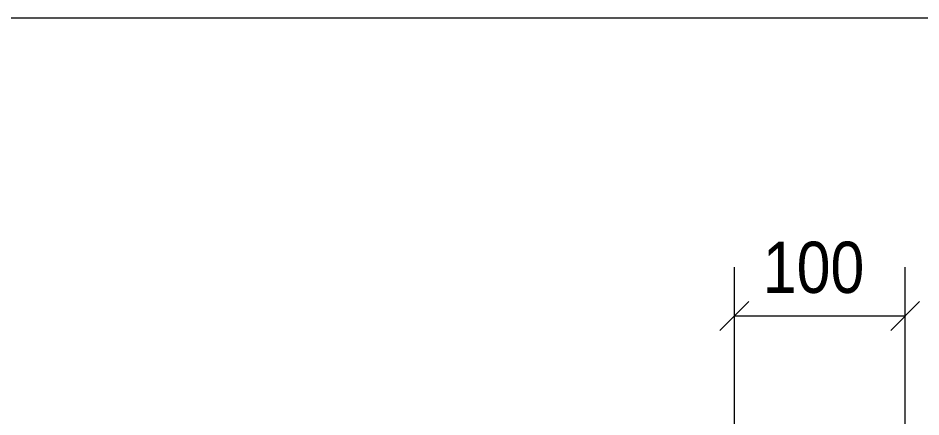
# Model space of a CAD drawing. Header units: millimetres. Extents: x 2 to 579, y 1 to 405.
# Drawn here: x 66.5 to 119.4, y 381.6 to 405 of the extents above; entities that cross this region are included whole.
import ezdxf

# ---------------------------------------------------------------- set-up
doc = ezdxf.new("R2010")
doc.units = ezdxf.units.MM
doc.linetypes.add('XKITLINE00', pattern=[0])
doc.linetypes.add('XKITLINE03', pattern=[6, 3, -1, 1, -1])
for name, color, linetype, lineweight in [('Dimensions', 7, 'Continuous', 0), ('DrawingSheet', 5, 'Continuous', 0), ('Part', 2, 'Continuous', 0)]:
    doc.layers.add(name, color=color, linetype=linetype, lineweight=lineweight)
doc.styles.add('ARIAL', font='ARIAL.TTF')

# ---------------------------------------------------------------- blocks, each defined once
blk = doc.blocks.new('*A18')
at = {"layer": 'Part', "color": 7, "linetype": 'XKITLINE03', "lineweight": 0}
blk.add_line((108.45, 205.474), (108.45, 382.728), dxfattribs=at)
blk = doc.blocks.new('*A28')
at = {"layer": 'DrawingSheet', "color": 5, "linetype": 'XKITLINE00', "lineweight": 0}
blk.add_line((579, 405), (5, 405), dxfattribs=at)
blk = doc.blocks.new('*A62')
at = {"layer": 'Dimensions', "color": 7, "linetype": 'XKITLINE00', "lineweight": 0}
for p, q in [((108.45, 375.838), (108.45, 390.4)), ((118.45, 376.832), (118.45, 390.4)), ((109.299, 388.399), (107.601, 386.701)), ((119.299, 388.399), (117.601, 386.701)), ((108.45, 387.55), (118.45, 387.55))]:
    blk.add_line(p, q, dxfattribs=at)
at = {"layer": 'Dimensions', "color": 3}
for p in [(108.45, 387.55), (118.45, 387.55)]:
    blk.add_point(p, dxfattribs=at)
at = {"layer": 'Dimensions', "color": 3, "style": 'ARIAL', "width": 0.85}
blk.add_text('100', height=3, dxfattribs=at).set_placement((110.112, 388.9))

msp = doc.modelspace()

# ---------------------------------------------------------------- block references
at = {"lineweight": 0}
for name in ['*A28', '*A62']:
    msp.add_blockref(name, (0, 0), dxfattribs=at)
at = {"layer": 'Part', "lineweight": 0}
msp.add_blockref('*A18', (0, 0), dxfattribs=at)

doc.saveas('drawing.dxf')
